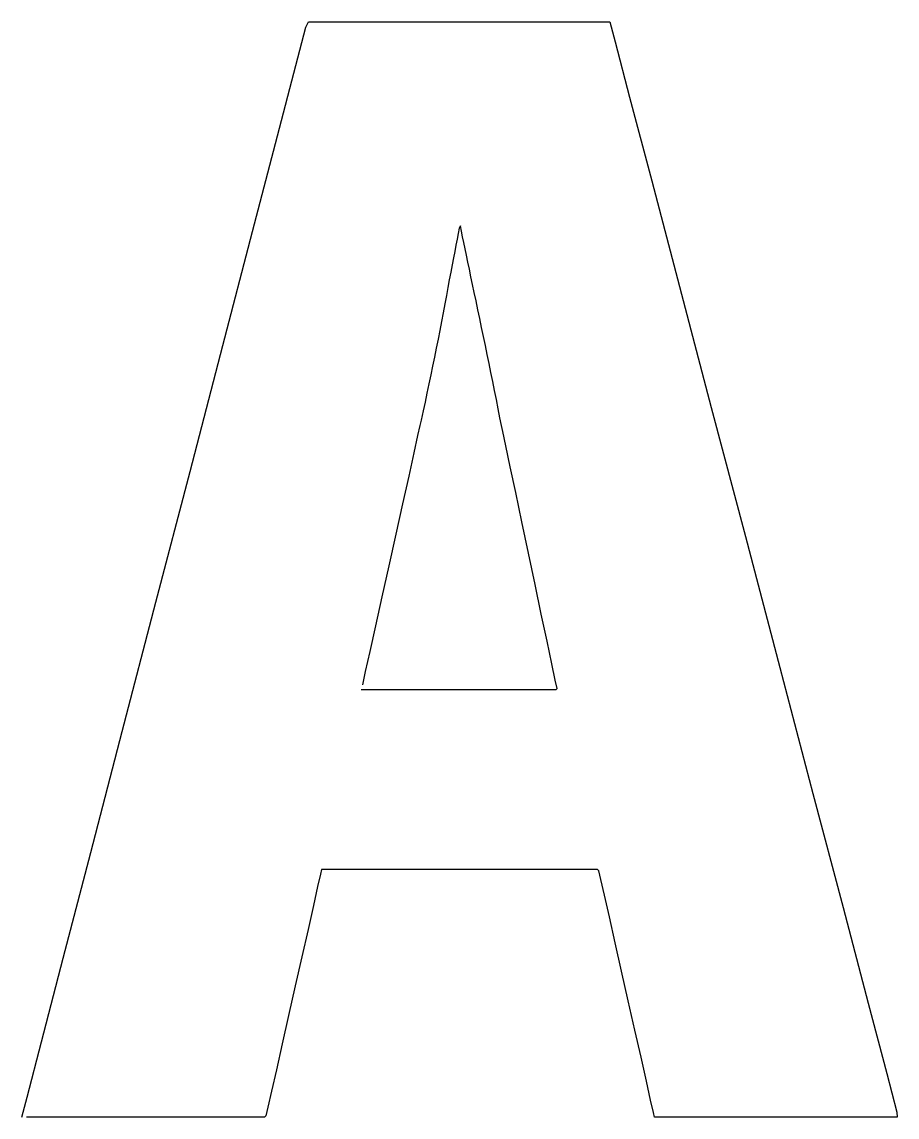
# Model space of a CAD drawing. Header units: millimetres. Extents: x -6592.7 to -6512.8, y -545.1 to -445.1.
import ezdxf

# ---------------------------------------------------------------- set-up
doc = ezdxf.new("R2010")
doc.units = ezdxf.units.MM

msp = doc.modelspace()

# ---------------------------------------------------------------- linework, layer by layer
for points in [[(-6592.74, -545.11), (-6592.26, -543.29), (-6590.95, -538.25), (-6588.96, -530.6), (-6586.45, -520.95), (-6583.57, -509.91), (-6580.5, -498.11), (-6577.39, -486.16), (-6574.39, -474.66), (-6571.68, -464.24), (-6569.41, -455.51), (-6567.74, -449.09), (-6566.82, -445.58), (-6566.57, -445.11), (-6565.6, -445.11), (-6563.83, -445.11), (-6561.41, -445.11), (-6558.54, -445.11), (-6555.36, -445.11), (-6552.05, -445.11), (-6548.79, -445.11), (-6545.74, -445.11), (-6543.08, -445.11), (-6540.96, -445.11), (-6539.57, -445.11), (-6539.06, -445.11), (-6538.59, -446.93), (-6537.26, -451.97), (-6535.24, -459.63), (-6532.7, -469.28), (-6529.8, -480.31), (-6526.69, -492.11), (-6523.54, -504.07), (-6520.52, -515.56), (-6517.77, -525.98), (-6515.48, -534.71), (-6513.78, -541.14), (-6512.86, -544.65), (-6512.84, -545.11), (-6513.62, -545.11), (-6515.05, -545.11), (-6516.99, -545.11), (-6519.31, -545.11), (-6521.87, -545.11), (-6524.53, -545.11), (-6527.16, -545.11), (-6529.61, -545.11), (-6531.76, -545.11), (-6533.47, -545.11), (-6534.59, -545.11), (-6534.99, -545.11), (-6535.08, -544.7), (-6535.34, -543.56), (-6535.73, -541.83), (-6536.22, -539.65), (-6536.78, -537.16), (-6537.39, -534.49), (-6537.99, -531.79), (-6538.58, -529.19), (-6539.11, -526.83), (-6539.55, -524.86), (-6539.88, -523.41), (-6540.06, -522.62), (-6540.2, -522.51), (-6541.09, -522.51), (-6542.72, -522.51), (-6544.92, -522.51), (-6547.56, -522.51), (-6550.47, -522.51), (-6553.5, -522.51), (-6556.48, -522.51), (-6559.28, -522.51), (-6561.72, -522.51), (-6563.66, -522.51), (-6564.93, -522.51), (-6565.39, -522.51), (-6565.48, -522.92), (-6565.74, -524.06), (-6566.13, -525.79), (-6566.62, -527.97), (-6567.18, -530.47), (-6567.79, -533.13), (-6568.39, -535.84), (-6568.98, -538.43), (-6569.51, -540.79), (-6569.95, -542.76), (-6570.28, -544.21), (-6570.46, -545.01), (-6570.59, -545.11), (-6571.37, -545.11), (-6572.8, -545.11), (-6574.74, -545.11), (-6577.06, -545.11), (-6579.62, -545.11), (-6582.28, -545.11), (-6584.9, -545.11), (-6587.36, -545.11), (-6589.51, -545.11), (-6591.21, -545.11), (-6592.33, -545.11)], [(-6561.76, -506.07), (-6561.43, -506.07), (-6560.54, -506.07), (-6559.19, -506.07), (-6557.47, -506.07), (-6555.52, -506.07), (-6553.42, -506.07), (-6551.29, -506.07), (-6549.24, -506.07), (-6547.38, -506.07), (-6545.8, -506.07), (-6544.63, -506.07), (-6543.97, -506.07), (-6543.88, -505.99), (-6544.05, -505.21), (-6544.36, -503.72), (-6544.79, -501.67), (-6545.32, -499.2), (-6545.89, -496.47), (-6546.5, -493.61), (-6547.1, -490.77), (-6547.66, -488.09), (-6548.16, -485.73), (-6548.56, -483.82), (-6548.84, -482.52), (-6548.95, -481.97), (-6549.1, -481.25), (-6549.26, -480.43), (-6549.42, -479.6), (-6549.59, -478.77), (-6549.75, -477.95), (-6549.92, -477.13), (-6550.09, -476.3), (-6550.26, -475.48), (-6550.43, -474.66), (-6550.6, -473.84), (-6550.77, -473.02), (-6550.94, -472.2), (-6551.11, -471.39), (-6551.28, -470.59), (-6551.44, -469.83), (-6551.6, -469.09), (-6551.75, -468.38), (-6551.89, -467.7), (-6552.03, -467.05), (-6552.16, -466.42), (-6552.28, -465.83), (-6552.4, -465.26), (-6552.51, -464.73), (-6552.61, -464.22), (-6552.71, -463.74), (-6552.81, -463.94), (-6552.9, -464.43), (-6553.01, -464.95), (-6553.11, -465.5), (-6553.23, -466.07), (-6553.34, -466.67), (-6553.46, -467.3), (-6553.59, -467.96), (-6553.72, -468.65), (-6553.85, -469.36), (-6553.99, -470.1), (-6554.14, -470.87), (-6554.29, -471.67), (-6554.44, -472.47), (-6554.59, -473.28), (-6554.75, -474.09), (-6554.91, -474.91), (-6555.08, -475.72), (-6555.24, -476.54), (-6555.41, -477.35), (-6555.58, -478.17), (-6555.76, -479), (-6555.93, -479.82), (-6556.11, -480.64), (-6556.3, -481.47), (-6556.41, -481.97), (-6556.61, -482.87), (-6556.96, -484.45), (-6557.43, -486.58), (-6557.99, -489.11), (-6558.61, -491.89), (-6559.25, -494.77), (-6559.88, -497.62), (-6560.47, -500.27), (-6560.98, -502.59), (-6561.39, -504.43), (-6561.66, -505.64)]]:
    msp.add_lwpolyline(points)

doc.saveas('drawing.dxf')
